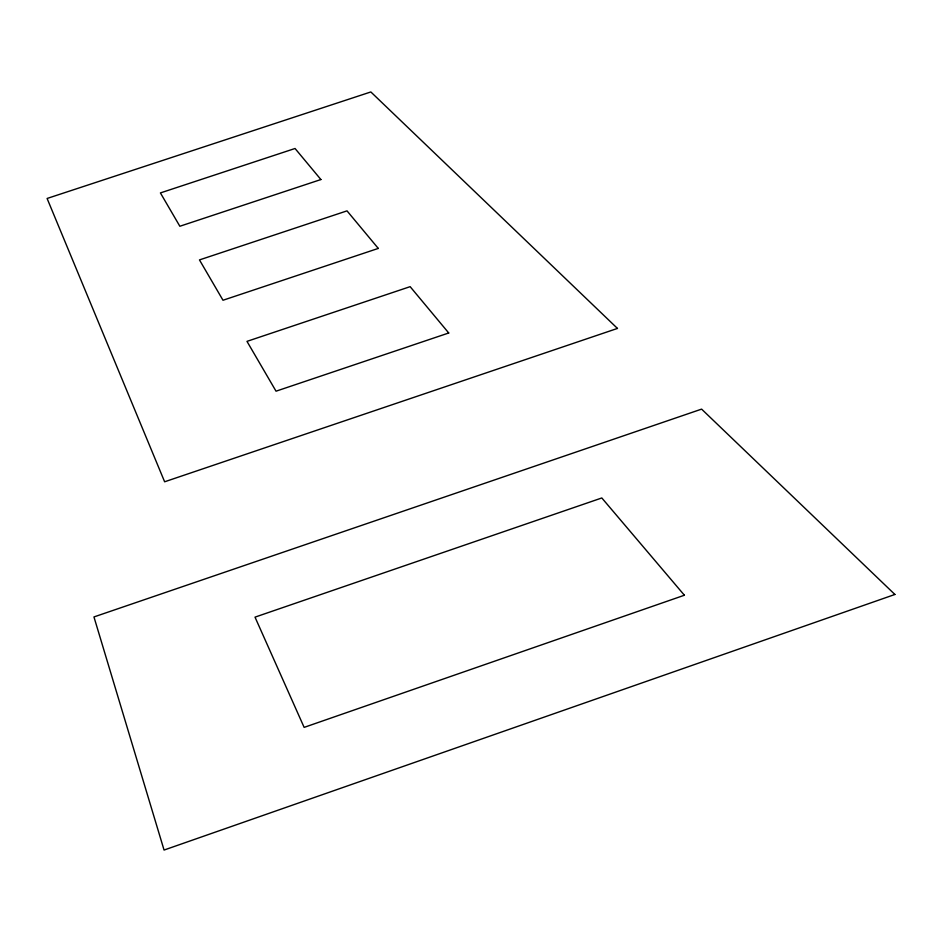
<?xml version="1.0" encoding="UTF-8"?>
<svg xmlns="http://www.w3.org/2000/svg" width="942" height="942" viewBox="0 0 942 942"><rect width="100%" height="100%" fill="white"/><g stroke="black" fill="none" stroke-linecap="round" stroke-linejoin="round"><path stroke-width="1.41" d="M894.9 594.473L164.061 850.049L93.953 616.939L701.602 409.122L894.9 594.473M684.398 595.238L304.136 727.377L255.011 617.14L601.82 497.965L684.398 595.238M617.457 328.428L164.626 481.786L47.1 198.468L370.842 91.951L617.457 328.428M448.733 332.985L276.03 391.189L246.981 341.369L410.147 286.662L448.733 332.985M378.284 248.417L222.995 300.251L199.469 259.91L347.009 210.867L378.284 248.417M320.904 179.545L179.851 226.257L160.411 192.922L295.046 148.495L320.904 179.545"/></g></svg>
